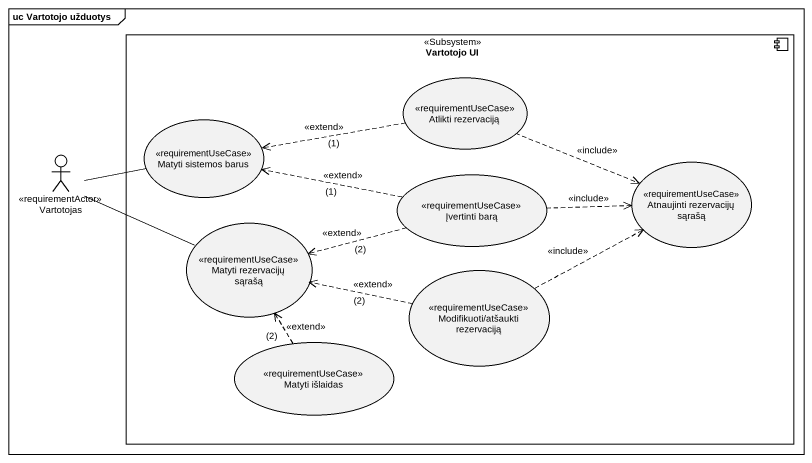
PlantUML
@startuml
mainframe uc Vartotojo užduotys
component "Vartotojo UI" as Vartotojo_UI <<Subsystem>> {
  usecase "Atlikti rezervaciją" as Atlikti_rezervaciją <<requirementUseCase>>
  usecase "Matyti sistemos barus" as Matyti_sistemos_barus <<requirementUseCase>>
  usecase "Įvertinti barą" as Įvertinti_barą <<requirementUseCase>>
  usecase "Atnaujinti rezervacijų sąrašą" as Atnaujinti_rezervacijų <<requirementUseCase>>
  usecase "Matyti rezervacijų sąrašą" as Matyti_rezervacijų_sąrašą <<requirementUseCase>>
  usecase "Modifikuoti/atšaukti rezervaciją" as Modifikuoti_atšaukti <<requirementUseCase>>
  usecase "Matyti išlaidas" as Matyti_išlaidas <<requirementUseCase>>
}
actor Vartotojas <<requirementActor>>
Atlikti_rezervaciją .left.> Matyti_sistemos_barus : <<extend>>\n(1)
Atlikti_rezervaciją .right.> Atnaujinti_rezervacijų : <<include>>
Vartotojas -right- Matyti_sistemos_barus
Vartotojas -right- Matyti_rezervacijų_sąrašą
Įvertinti_barą .left.> Matyti_sistemos_barus : <<extend>>\n(1)
Įvertinti_barą .right.> Atnaujinti_rezervacijų : <<include>>
Įvertinti_barą .left.> Matyti_rezervacijų_sąrašą : <<extend>>\n(2)
Modifikuoti_atšaukti .right.> Atnaujinti_rezervacijų : <<include>>
Modifikuoti_atšaukti .left.> Matyti_rezervacijų_sąrašą : <<extend>>\n(2)
Matyti_išlaidas .up.> Matyti_rezervacijų_sąrašą : <<extend>>\n(2)
@enduml
